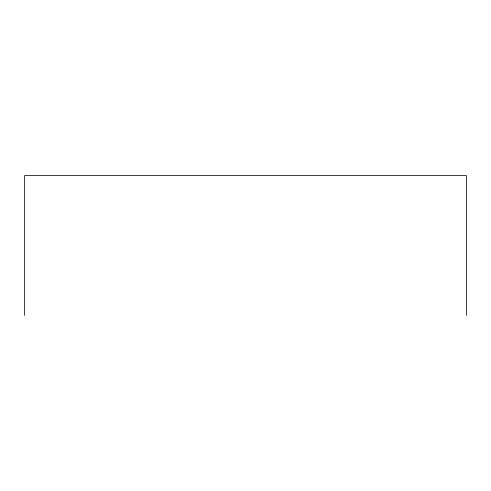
<?xml version="1.0" encoding="UTF-8"?>
<svg xmlns="http://www.w3.org/2000/svg" width="491" height="491" viewBox="0 0 491 491"><rect width="100%" height="100%" fill="white"/><g stroke="black" fill="none" stroke-linecap="round" stroke-linejoin="round"><path stroke-width="0.74" d="M466.45 315.369L466.45 175.631L24.55 175.631L24.55 315.369"/></g></svg>
